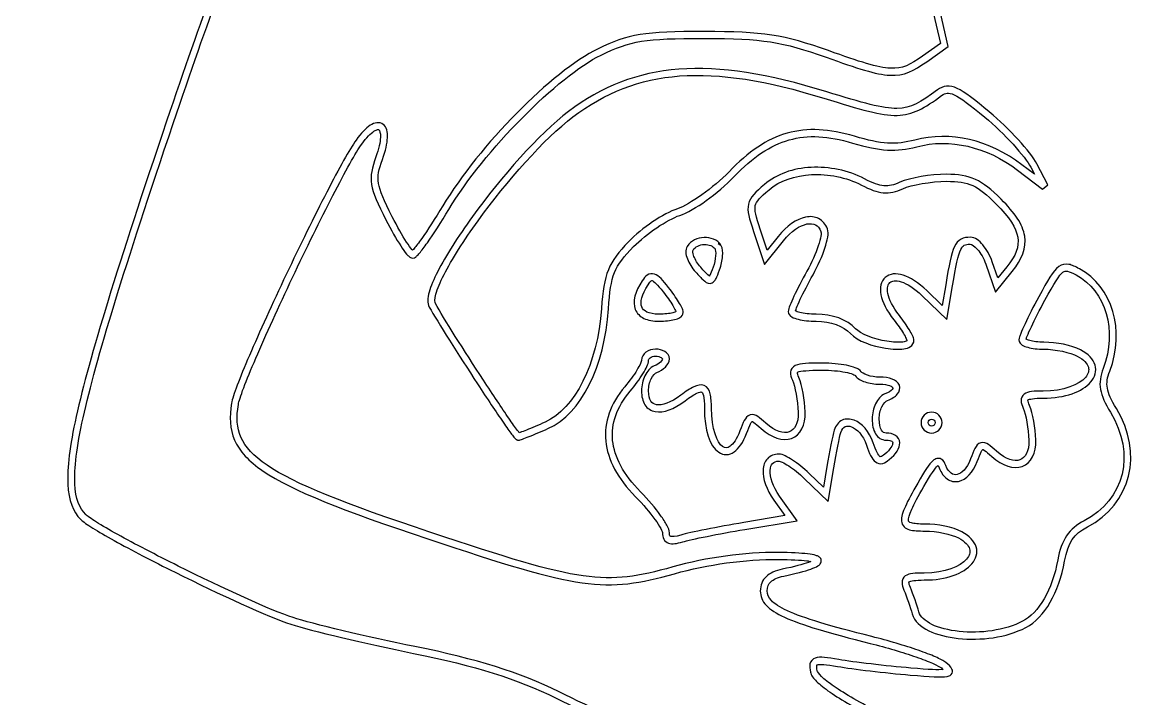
# Model space of a CAD drawing. Extents: x 50.4 to 118.3, y 31.2 to 110.8.
# Drawn here: x 75.46 to 89.94, y 81.44 to 90.17 of the extents above; entities that cross this region are included whole.
import ezdxf

# ---------------------------------------------------------------- set-up
doc = ezdxf.new("R2010")
doc.units = 0
doc.layers.get('0').update_dxf_attribs({"linetype": 'CONTINUOUS'})

msp = doc.modelspace()

# ---------------------------------------------------------------- linework, layer by layer
at = {"color": 1}
for p, q in [((87.415587, 89.85863), (87.292595, 90.387797)), ((87.204756, 90.367096), (87.313794, 89.897357)), ((87.313794, 89.897357), (87.08435, 89.734059)), ((87.137049, 89.660193), (87.415587, 89.85863)), ((83.936274, 89.563437), (83.936213, 89.563527)), ((83.946026, 89.476196), (83.946029, 89.476194)), ((88.70084, 88.071023), (88.561315, 88.34129)), ((85.644112, 88.29643), (85.644114, 88.296422)), ((85.649792, 88.2034), (85.649803, 88.203405)), ((88.312233, 88.259642), (88.63366, 88.014696)), ((88.528178, 88.208567), (88.366431, 88.331556)), ((88.481151, 88.299518), (88.528178, 88.208567)), ((88.63366, 88.014696), (88.70084, 88.071023)), ((85.075668, 87.22723), (84.986267, 87.498015)), ((84.261301, 87.391042), (84.261256, 87.391049)), ((84.900492, 87.469599), (85.042084, 87.040686)), ((85.042084, 87.040686), (85.288064, 87.348676)), ((85.217778, 87.404998), (85.075668, 87.22723)), ((84.264886, 87.30112), (84.264873, 87.301144)), ((84.466935, 87.312495), (84.441615, 87.312495)), ((84.441615, 87.312495), (84.479847, 87.290799)), ((84.479847, 87.290799), (84.466935, 87.312495)), ((87.899272, 87.048443), (88.025362, 86.685676)), ((88.057408, 86.869119), (87.984544, 87.077891)), ((88.972567, 87.044824), (88.972596, 87.044829)), ((83.620975, 86.919768), (83.620986, 86.919771)), ((88.025362, 86.685676), (88.242921, 86.954392)), ((88.172645, 87.01123), (88.057408, 86.869119)), ((88.955121, 86.955926), (88.955028, 86.955945)), ((83.59203, 86.834562), (83.592046, 86.834506)), ((87.382514, 86.781278), (87.338588, 86.51566)), ((87.399561, 86.332719), (87.471909, 86.766286)), ((87.078135, 86.640194), (87.399561, 86.332719)), ((87.338588, 86.51566), (87.140666, 86.705313)), ((86.882811, 86.062471), (86.882811, 86.061942)), ((86.882811, 86.061942), (86.882811, 86.060883)), ((83.633913, 85.94974), (83.633905, 85.949806)), ((83.633881, 85.859387), (83.633905, 85.859371)), ((87.200613, 85.136934), (87.200613, 85.136934)), ((87.200613, 85.046502), (87.200613, 85.046502)), ((85.847703, 84.433651), (85.803261, 84.168551)), ((85.803261, 84.168551), (85.618259, 84.345801)), ((85.864274, 83.985066), (85.936619, 84.41863)), ((85.555765, 84.280653), (85.864274, 83.985066)), ((85.164022, 84.000605), (85.306649, 83.800617)), ((85.46378, 83.735471), (85.237955, 84.052765)), ((85.306649, 83.800617), (84.773349, 83.711732)), ((84.787854, 83.622817), (85.46378, 83.735471)), ((85.723701, 81.798652), (85.723701, 81.799181))]:
    msp.add_line(p, q, dxfattribs=at)
for points in [[(76.658605, 98.361963), (75.54123, 95.901407), (74.721458, 92.589257), (74.231362, 88.497966)], [(74.321289, 88.487644), (74.810654, 92.572845), (75.629151, 95.876867), (76.740779, 98.324768)], [(78.411496, 91.832639), (78.121288, 91.181417), (77.772858, 90.237307), (77.318539, 88.89225)], [(77.404322, 88.863289), (77.858265, 90.207232), (78.206256, 91.149831), (78.494178, 91.795925)], [(84.265918, 90.050837), (83.490419, 90.051366), (83.282552, 90.017624), (82.891842, 89.827079)], [(82.931622, 89.745976), (83.315241, 89.933063), (83.492853, 89.961524), (84.265908, 89.96095)], [(84.265908, 89.96095), (85.016245, 89.960421), (85.270657, 89.920858), (85.837906, 89.718071)], [(85.868404, 89.803306), (85.296409, 90.007792), (85.019526, 90.050305), (84.265918, 90.050837)], [(82.891842, 89.827079), (82.296193, 89.536561), (81.356547, 88.580825), (80.886797, 87.799294)], [(86.667321, 89.576447), (86.507333, 89.584543), (86.276998, 89.657235), (85.868404, 89.803306)], [(80.963783, 87.752814), (81.422616, 88.51618), (82.373528, 89.473775), (82.931622, 89.745976)], [(85.837906, 89.718071), (86.247536, 89.571626), (86.481174, 89.495252), (86.663178, 89.486042)], [(86.663178, 89.486042), (86.845182, 89.476834), (86.970349, 89.541485), (87.137049, 89.660193)], [(87.08435, 89.734059), (86.921806, 89.618312), (86.827312, 89.568353), (86.667321, 89.576447)], [(83.936213, 89.563527), (83.398111, 89.522408), (82.939099, 89.342563), (82.511493, 89.019375)], [(85.836416, 89.275084), (85.091844, 89.506639), (84.474375, 89.604559), (83.936274, 89.563437)], [(83.946029, 89.476194), (84.468404, 89.51549), (85.071458, 89.418909), (85.809479, 89.189391)], [(82.566264, 88.94703), (82.98207, 89.261299), (83.423649, 89.436903), (83.946026, 89.476196)], [(86.753155, 89.057525), (86.571455, 89.054006), (86.31568, 89.126034), (85.836416, 89.275084)], [(87.27767, 89.297304), (87.052743, 89.135164), (86.934855, 89.061036), (86.753155, 89.057525)], [(86.754642, 88.967699), (86.960906, 88.971694), (87.103627, 89.060605), (87.330317, 89.224014)], [(87.393944, 89.344847), (87.35096, 89.340851), (87.312548, 89.322436), (87.27767, 89.297304)], [(87.330317, 89.224014), (87.357339, 89.243487), (87.378995, 89.252867), (87.402149, 89.255021)], [(87.530884, 89.315909), (87.481548, 89.338584), (87.436926, 89.348842), (87.393944, 89.344847)], [(87.402149, 89.255021), (87.4253, 89.257137), (87.452981, 89.252269), (87.493099, 89.233827)], [(87.493099, 89.233827), (87.573332, 89.196968), (87.69576, 89.105745), (87.888424, 88.944439)], [(87.946365, 89.013602), (87.752341, 89.176045), (87.629563, 89.270578), (87.530884, 89.315909)], [(85.809479, 89.189391), (86.289383, 89.040144), (86.548378, 88.963714), (86.754642, 88.967699)], [(82.511493, 89.019375), (82.127265, 88.728973), (81.643432, 88.176716), (81.270224, 87.661319)], [(81.343082, 87.608611), (81.712438, 88.118691), (82.197038, 88.667966), (82.566264, 88.94703)], [(87.888424, 88.944439), (88.014294, 88.839051), (88.144641, 88.712498), (88.252742, 88.594589)], [(88.319467, 88.655999), (88.20862, 88.776903), (88.075894, 88.905149), (87.946365, 89.013602)], [(77.318539, 88.89225), (76.690913, 87.034124), (76.3211, 85.849754), (76.1522, 85.081631)], [(76.240569, 85.062486), (76.407698, 85.822573), (76.776974, 87.005991), (77.404322, 88.863289)], [(79.948863, 88.839527), (79.892073, 88.803028), (79.831716, 88.740194), (79.76593, 88.647807)], [(80.03413, 88.873118), (80.00529, 88.869758), (79.97726, 88.857772), (79.948863, 88.839527)], [(79.997943, 88.763615), (80.018395, 88.776765), (80.034601, 88.782639), (80.044451, 88.783776)], [(80.116296, 88.851422), (80.093383, 88.869414), (80.06297, 88.876479), (80.03413, 88.873118)], [(80.044451, 88.783776), (80.054294, 88.784835), (80.056675, 88.783665), (80.060485, 88.780681)], [(80.060485, 88.780681), (80.068105, 88.774701), (80.08353, 88.74425), (80.081149, 88.683529)], [(80.171589, 88.679856), (80.174526, 88.754461), (80.162117, 88.815431), (80.116296, 88.851422)], [(86.205322, 88.697943), (85.879331, 88.794751), (85.598442, 88.812381), (85.336123, 88.73825)], [(79.76593, 88.647807), (79.683179, 88.531589), (79.548043, 88.287154), (79.387142, 87.975498)], [(79.839296, 88.595668), (79.90092, 88.682208), (79.957052, 88.737337), (79.997943, 88.763615)], [(80.081149, 88.683529), (80.078768, 88.622807), (80.060935, 88.536423), (80.022756, 88.43083)], [(80.108028, 88.400287), (80.148414, 88.511978), (80.168665, 88.605252), (80.171589, 88.679856)], [(85.336123, 88.73825), (85.073805, 88.664119), (84.83309, 88.499381), (84.58423, 88.240605)], [(84.649408, 88.177476), (84.891404, 88.429118), (85.117903, 88.58228), (85.360476, 88.650831)], [(85.360476, 88.650831), (85.603048, 88.719382), (85.864703, 88.704693), (86.180065, 88.611041)], [(86.985636, 88.649884), (86.736394, 88.583439), (86.554326, 88.5943), (86.205322, 88.697943)], [(88.366431, 88.331556), (87.945402, 88.652715), (87.439794, 88.770936), (86.985636, 88.649884)], [(87.008954, 88.562466), (87.432843, 88.675451), (87.910408, 88.566143), (88.312233, 88.259642)], [(88.561315, 88.34129), (88.518569, 88.423954), (88.430317, 88.535097), (88.319467, 88.655999)], [(79.467742, 87.93421), (79.627989, 88.244595), (79.764647, 88.490827), (79.839296, 88.595668)], [(86.180065, 88.611041), (86.536067, 88.505318), (86.746122, 88.492399), (87.008954, 88.562466)], [(88.252742, 88.594589), (88.360843, 88.476683), (88.447113, 88.365346), (88.481151, 88.299518)], [(80.022756, 88.43083), (79.972419, 88.291628), (79.94772, 88.192557), (79.966944, 88.075815)], [(80.05635, 88.090227), (80.040342, 88.18744), (80.059075, 88.264892), (80.108028, 88.400287)], [(84.58423, 88.240605), (84.384676, 88.033103), (84.072391, 87.813348), (83.918639, 87.762599)], [(85.644114, 88.296422), (85.413361, 88.28441), (85.19777, 88.211226), (85.042084, 88.077313)], [(85.100988, 88.008579), (85.237164, 88.12571), (85.435353, 88.192144), (85.649792, 88.2034)], [(86.335545, 88.148118), (86.120687, 88.259221), (85.874868, 88.308442), (85.644112, 88.29643)], [(85.649803, 88.203405), (85.864242, 88.21465), (86.094938, 88.171057), (86.294209, 88.068012)], [(87.394394, 88.20703), (87.186458, 88.20703), (86.926187, 88.164659), (86.792364, 88.103676)], [(88.09926, 87.886635), (87.848099, 88.137783), (87.696186, 88.20703), (87.394394, 88.20703)], [(79.966944, 88.075815), (79.98618, 87.95907), (80.045581, 87.830933), (80.152981, 87.618993)], [(80.233602, 87.659763), (80.126898, 87.870329), (80.07236, 87.993016), (80.05635, 88.090227)], [(83.947124, 87.676731), (84.13654, 87.739252), (84.440078, 87.959808), (84.649408, 88.177476)], [(85.042084, 88.077313), (84.925387, 87.976932), (84.855621, 87.914432), (84.834862, 87.823582)], [(86.294209, 88.068012), (86.405342, 88.01054), (86.492112, 87.97702), (86.576879, 87.96931)], [(86.585139, 88.059236), (86.518612, 88.065295), (86.442188, 88.092968), (86.335545, 88.148118)], [(86.792364, 88.103676), (86.71143, 88.066801), (86.651669, 88.053183), (86.585139, 88.059236)], [(86.829575, 88.021504), (86.934934, 88.069515), (87.199798, 88.116587), (87.394399, 88.116587)], [(87.394399, 88.116587), (87.684213, 88.116587), (87.79056, 88.068198), (88.035704, 87.823066)], [(79.387142, 87.975498), (79.226238, 87.66384), (79.040876, 87.286923), (78.863658, 86.913029)], [(78.945293, 86.874326), (79.12214, 87.247436), (79.307497, 87.623825), (79.467742, 87.93421)], [(84.923223, 87.803424), (84.935843, 87.85865), (84.985434, 87.90918), (85.100988, 88.008579)], [(86.576879, 87.96931), (86.661644, 87.96161), (86.740698, 87.981004), (86.829575, 88.021504)], [(80.886797, 87.799294), (80.78797, 87.634884), (80.690479, 87.484746), (80.613946, 87.376582)], [(83.918639, 87.762599), (83.732714, 87.701242), (83.458682, 87.514282), (83.286637, 87.336786)], [(84.834862, 87.823582), (84.814092, 87.732732), (84.845181, 87.637202), (84.900492, 87.469599)], [(84.986267, 87.498015), (84.931306, 87.664533), (84.910602, 87.748197), (84.923223, 87.803424)], [(88.035704, 87.823066), (88.205971, 87.652796), (88.29408, 87.516084), (88.313723, 87.39415)], [(88.403118, 87.408628), (88.378538, 87.561216), (88.275358, 87.710537), (88.09926, 87.886635)], [(80.152981, 87.618993), (80.219195, 87.488318), (80.286648, 87.369774), (80.34315, 87.283097)], [(80.41912, 87.332651), (80.365177, 87.415404), (80.298539, 87.531607), (80.233602, 87.659763)], [(80.687315, 87.324417), (80.765708, 87.435211), (80.863959, 87.586743), (80.963783, 87.752814)], [(81.270224, 87.661319), (81.083621, 87.40362), (80.925088, 87.155525), (80.821673, 86.952833)], [(83.351812, 87.273654), (83.511819, 87.43873), (83.789835, 87.624825), (83.947124, 87.676731)], [(85.573828, 87.654596), (85.454969, 87.631312), (85.328847, 87.544304), (85.217778, 87.404998)], [(85.741775, 87.635466), (85.691607, 87.661184), (85.633256, 87.666229), (85.573828, 87.654596)], [(85.854947, 87.502659), (85.831664, 87.563346), (85.791945, 87.609746), (85.741775, 87.635466)], [(80.902283, 86.912013), (81.00227, 87.107985), (81.158405, 87.353571), (81.343082, 87.608611)], [(85.288064, 87.348676), (85.389426, 87.475806), (85.502954, 87.54849), (85.590888, 87.565717)], [(85.590888, 87.565717), (85.634856, 87.574342), (85.671816, 87.569818), (85.70096, 87.554869)], [(85.70096, 87.554869), (85.730104, 87.53992), (85.753895, 87.514496), (85.770723, 87.470639)], [(85.858572, 87.394656), (85.864949, 87.43556), (85.8677, 87.469456), (85.854947, 87.502659)], [(80.487848, 87.237049), (80.469989, 87.25803), (80.446092, 87.291275), (80.41912, 87.332651)], [(80.613946, 87.376582), (80.575677, 87.322499), (80.542572, 87.278583), (80.517825, 87.249458)], [(83.286637, 87.336786), (83.026702, 87.068607), (82.967049, 86.92229), (82.93627, 86.474821)], [(84.261256, 87.391049), (84.177169, 87.387769), (84.090351, 87.35232), (84.0437, 87.276845)], [(84.479892, 87.290791), (84.433899, 87.365197), (84.345388, 87.394322), (84.261301, 87.391042)], [(85.769664, 87.408626), (85.764426, 87.375013), (85.753181, 87.332013), (85.73711, 87.283568)], [(85.770723, 87.470639), (85.772046, 87.467173), (85.77493, 87.442238), (85.769664, 87.408626)], [(85.822917, 87.255128), (85.840088, 87.306941), (85.852209, 87.353749), (85.858572, 87.394656)], [(87.581467, 87.371423), (87.545222, 87.352399), (87.517068, 87.319003), (87.495684, 87.273752)], [(87.699289, 87.39415), (87.657059, 87.39415), (87.617713, 87.390446), (87.581467, 87.371423)], [(87.863622, 87.294932), (87.815444, 87.351701), (87.763096, 87.39415), (87.699289, 87.39415)], [(88.313723, 87.39415), (88.333355, 87.27222), (88.289619, 87.155679), (88.172645, 87.01123)], [(88.242921, 86.954392), (88.368283, 87.10921), (88.4277, 87.256043), (88.403118, 87.408628)], [(80.34315, 87.283097), (80.3714, 87.239758), (80.396935, 87.20424), (80.419115, 87.178195)], [(80.497161, 87.227233), (80.493828, 87.230672), (80.492002, 87.232207), (80.487848, 87.237049)], [(80.517825, 87.249458), (80.509041, 87.239113), (80.5033, 87.23345), (80.497161, 87.227233)], [(80.548821, 87.1513), (80.560463, 87.16183), (80.57266, 87.174742), (80.586546, 87.191091)], [(80.586546, 87.191091), (80.614308, 87.223769), (80.648119, 87.269021), (80.687315, 87.324417)], [(83.02625, 86.468537), (83.056645, 86.910413), (83.097555, 87.011333), (83.351812, 87.273654)], [(84.0437, 87.276845), (84.014006, 87.228794), (84.024544, 87.173152), (84.045817, 87.11665)], [(84.13001, 87.148159), (84.113658, 87.19172), (84.117257, 87.22455), (84.120194, 87.229291)], [(84.120194, 87.229291), (84.146123, 87.271228), (84.204638, 87.298771), (84.264886, 87.30112)], [(84.264873, 87.301144), (84.325124, 87.303525), (84.3802, 87.280745), (84.403367, 87.243266)], [(84.403367, 87.243266), (84.40633, 87.238478), (84.414611, 87.201304), (84.411119, 87.155933)], [(84.501085, 87.148681), (84.505292, 87.203378), (84.504763, 87.250519), (84.479892, 87.290791)], [(85.73711, 87.283568), (85.704982, 87.18668), (85.652967, 87.068403), (85.589832, 86.955424)], [(85.668919, 86.911479), (85.734795, 87.029364), (85.788556, 87.151506), (85.822917, 87.255128)], [(87.495684, 87.273752), (87.45292, 87.183254), (87.425541, 87.039151), (87.382514, 86.781278)], [(87.471909, 86.766286), (87.514763, 87.02312), (87.544966, 87.166503), (87.577327, 87.23499)], [(87.577327, 87.23499), (87.593519, 87.269235), (87.607262, 87.283406), (87.623319, 87.291833)], [(87.623319, 87.291833), (87.639379, 87.300274), (87.662853, 87.304242), (87.699284, 87.304242)], [(87.699284, 87.304242), (87.714815, 87.304242), (87.755407, 87.283076), (87.794886, 87.236546)], [(87.794886, 87.236546), (87.834367, 87.190024), (87.87338, 87.122709), (87.899272, 87.048443)], [(87.984544, 87.077891), (87.955109, 87.162315), (87.911797, 87.238163), (87.863622, 87.294932)], [(80.419115, 87.178195), (80.430201, 87.165177), (80.440123, 87.154594), (80.451153, 87.145638)], [(80.451153, 87.145638), (80.462186, 87.136669), (80.473352, 87.125212), (80.500246, 87.126509)], [(80.500246, 87.126509), (80.531764, 87.128096), (80.53718, 87.140796), (80.548821, 87.1513)], [(84.045817, 87.11665), (84.067036, 87.060146), (84.103776, 87.000223), (84.152269, 86.946634)], [(84.218894, 87.007599), (84.177772, 87.053042), (84.146366, 87.104596), (84.13001, 87.148159)], [(84.411119, 87.155933), (84.407653, 87.110565), (84.396223, 87.05573), (84.378046, 87.006589)], [(84.462845, 86.975564), (84.484144, 87.033174), (84.496891, 87.093983), (84.501085, 87.148681)], [(88.972596, 87.044829), (88.928723, 87.05356), (88.881672, 87.044035), (88.84289, 87.015373)], [(89.110026, 86.986946), (89.058504, 87.014518), (89.01644, 87.036092), (88.972567, 87.044824)], [(78.863658, 86.913029), (78.686443, 86.539136), (78.517671, 86.16842), (78.389268, 85.869682)], [(80.821673, 86.952833), (80.769965, 86.85149), (80.731963, 86.761675), (80.711085, 86.685668)], [(80.798413, 86.661898), (80.816617, 86.728194), (80.85229, 86.814028), (80.902283, 86.912013)], [(83.52745, 86.905298), (83.501944, 86.88736), (83.48309, 86.863026), (83.462855, 86.832435)], [(83.620986, 86.919771), (83.590059, 86.930222), (83.552956, 86.923237), (83.52745, 86.905298)], [(83.803392, 86.745104), (83.727113, 86.841883), (83.682827, 86.89889), (83.620975, 86.919768)], [(84.152269, 86.946634), (84.192906, 86.901729), (84.22372, 86.868003), (84.250456, 86.84328)], [(84.311395, 86.909413), (84.290069, 86.92915), (84.259507, 86.962718), (84.218894, 87.007599)], [(84.329995, 86.893405), (84.331318, 86.894199), (84.328407, 86.89367), (84.311395, 86.909413)], [(84.336186, 86.902719), (84.33317, 86.896924), (84.331926, 86.896183), (84.329995, 86.893405)], [(84.378046, 87.006589), (84.36016, 86.958223), (84.346457, 86.922509), (84.336186, 86.902719)], [(84.416336, 86.861359), (84.431418, 86.890402), (84.444938, 86.927156), (84.462845, 86.975564)], [(85.589832, 86.955424), (85.524832, 86.839131), (85.466031, 86.724606), (85.422917, 86.632963)], [(85.504589, 86.594704), (85.546517, 86.683829), (85.604882, 86.796909), (85.668919, 86.911479)], [(86.834742, 86.904782), (86.743027, 86.933712), (86.658548, 86.926399), (86.6022, 86.876877)], [(87.140666, 86.705313), (87.029946, 86.811384), (86.92646, 86.875855), (86.834742, 86.904782)], [(88.84289, 87.015373), (88.765324, 86.958032), (88.703962, 86.843227), (88.585024, 86.625734)], [(88.664182, 86.582313), (88.78276, 86.799153), (88.852378, 86.91023), (88.896724, 86.943015)], [(88.896724, 86.943015), (88.918897, 86.959419), (88.930051, 86.960927), (88.955121, 86.955926)], [(88.955028, 86.955945), (88.980084, 86.950944), (89.017684, 86.934117), (89.067682, 86.90737)], [(89.067682, 86.90737), (89.449399, 86.70308), (89.60335, 86.188423), (89.41753, 85.699693)], [(89.502253, 85.667646), (89.701508, 86.191725), (89.538146, 86.757822), (89.110026, 86.986946)], [(78.471937, 85.83408), (78.599681, 86.131286), (78.768448, 86.501216), (78.945293, 86.874326)], [(83.462855, 86.832435), (83.368989, 86.690507), (83.333026, 86.563872), (83.372939, 86.462947)], [(83.456645, 86.496536), (83.434129, 86.55344), (83.452518, 86.652603), (83.538293, 86.782307)], [(83.538293, 86.782307), (83.55602, 86.809098), (83.570905, 86.82614), (83.579118, 86.831916)], [(83.579118, 86.831916), (83.58732, 86.837684), (83.584436, 86.837075), (83.59203, 86.834562)], [(83.592046, 86.834506), (83.607286, 86.829373), (83.658128, 86.783791), (83.732608, 86.689295)], [(84.250456, 86.84328), (84.277189, 86.818568), (84.301073, 86.797039), (84.339856, 86.799356)], [(84.339856, 86.799356), (84.35925, 86.800415), (84.377636, 86.810443), (84.389465, 86.822084)], [(84.389465, 86.822084), (84.401292, 86.833726), (84.408806, 86.846849), (84.416336, 86.861359)], [(86.6022, 86.876877), (86.545849, 86.827352), (86.528143, 86.744527), (86.546904, 86.651052)], [(86.635773, 86.668621), (86.620956, 86.7424), (86.635812, 86.786503), (86.661622, 86.80918)], [(86.661622, 86.80918), (86.687419, 86.831855), (86.73483, 86.842034), (86.807865, 86.818997)], [(86.807865, 86.818997), (86.880901, 86.795951), (86.974622, 86.73936), (87.078135, 86.640194)], [(80.711085, 86.685668), (80.690209, 86.609658), (80.682359, 86.545798), (80.712143, 86.492913)], [(80.79119, 86.537358), (80.78365, 86.550746), (80.78021, 86.595604), (80.798413, 86.661898)], [(83.732608, 86.689295), (83.780511, 86.62851), (83.824556, 86.565364), (83.856113, 86.514112)], [(83.933101, 86.561652), (83.899161, 86.616775), (83.853332, 86.681736), (83.803392, 86.745104)], [(85.422917, 86.632963), (85.401354, 86.58714), (85.383764, 86.547468), (85.371239, 86.515141)], [(86.546904, 86.651052), (86.565663, 86.557578), (86.619524, 86.448622), (86.713819, 86.328075)], [(86.784601, 86.383881), (86.696481, 86.496533), (86.650584, 86.594839), (86.635773, 86.668621)], [(88.585024, 86.625734), (88.515793, 86.49915), (88.453137, 86.375764), (88.407256, 86.27795)], [(80.712143, 86.492913), (80.820961, 86.299548), (81.089436, 85.877109), (81.335877, 85.500726)], [(81.411307, 85.549822), (81.165404, 85.925385), (80.896447, 86.350322), (80.79119, 86.537358)], [(82.93627, 86.474821), (82.886611, 85.753485), (82.591077, 85.17976), (82.20815, 85.007728)], [(82.24542, 84.924961), (82.679474, 85.119961), (82.975156, 85.726357), (83.02625, 86.468537)], [(83.372939, 86.462947), (83.392888, 86.412485), (83.433076, 86.372766), (83.485593, 86.347707)], [(83.524341, 86.428842), (83.488395, 86.445987), (83.467895, 86.468085), (83.456645, 86.496536)], [(83.856113, 86.514112), (83.871882, 86.4885), (83.884685, 86.465701), (83.892803, 86.448482)], [(83.974443, 86.487238), (83.964124, 86.509146), (83.950074, 86.534091), (83.933101, 86.561652)], [(83.99254, 86.424709), (83.992275, 86.449818), (83.984603, 86.465714), (83.974443, 86.487238)], [(85.371239, 86.515141), (85.358724, 86.482814), (85.349543, 86.464193), (85.349543, 86.435041)], [(85.442584, 86.443291), (85.443907, 86.445963), (85.446182, 86.457975), (85.455495, 86.48205)], [(85.455495, 86.48205), (85.466793, 86.51122), (85.483623, 86.55014), (85.504589, 86.594704)], [(88.488999, 86.239183), (88.533817, 86.334735), (88.595777, 86.457242), (88.664182, 86.582313)], [(83.485593, 86.347707), (83.53811, 86.322651), (83.602899, 86.311018), (83.679379, 86.311018)], [(83.679369, 86.400936), (83.612315, 86.400936), (83.560285, 86.411678), (83.524341, 86.428842)], [(83.858687, 86.419537), (83.815237, 86.408583), (83.750785, 86.400936), (83.679369, 86.400936)], [(83.679379, 86.311018), (83.756952, 86.311018), (83.826903, 86.318611), (83.880918, 86.332211)], [(83.898994, 86.434009), (83.890792, 86.429749), (83.877907, 86.424378), (83.858687, 86.419537)], [(83.880918, 86.332211), (83.907926, 86.339011), (83.930863, 86.346684), (83.95068, 86.358563)], [(83.892803, 86.448482), (83.897565, 86.438401), (83.897645, 86.438534), (83.898994, 86.434009)], [(83.95068, 86.358563), (83.970312, 86.370337), (83.993101, 86.391348), (83.99254, 86.424709)], [(85.349543, 86.435041), (85.349543, 86.399539), (85.374361, 86.378338), (85.39657, 86.365278)], [(85.39657, 86.365278), (85.418795, 86.352208), (85.445425, 86.343106), (85.476667, 86.335306)], [(85.498392, 86.42313), (85.472357, 86.429638), (85.452463, 86.43747), (85.442584, 86.443291)], [(85.476667, 86.335306), (85.539154, 86.319696), (85.620786, 86.311018), (85.710763, 86.311018)], [(85.710784, 86.400905), (85.626956, 86.400905), (85.550465, 86.410112), (85.498392, 86.42313)], [(86.218247, 86.213318), (86.107759, 86.334309), (85.917132, 86.400905), (85.710784, 86.400905)], [(86.713819, 86.328075), (86.76136, 86.26729), (86.804971, 86.204147), (86.836292, 86.152892)], [(86.913275, 86.199914), (86.879589, 86.255034), (86.834162, 86.320514), (86.784601, 86.383881)], [(85.710763, 86.311018), (85.897003, 86.311018), (86.065728, 86.246367), (86.151561, 86.152371)], [(86.62184, 86.05157), (86.460692, 86.077684), (86.277275, 86.148661), (86.218247, 86.213318)], [(86.954617, 86.1255), (86.944377, 86.147381), (86.930116, 86.172352), (86.913275, 86.199914)], [(88.407256, 86.27795), (88.384316, 86.229044), (88.36524, 86.186656), (88.351963, 86.152895)], [(88.436289, 86.119811), (88.448407, 86.150656), (88.466589, 86.191407), (88.488999, 86.239183)], [(86.151561, 86.152371), (86.244351, 86.050736), (86.43394, 85.990303), (86.607348, 85.962202)], [(86.828545, 86.042283), (86.77874, 86.035033), (86.702411, 86.038526), (86.62184, 86.05157)], [(86.878155, 86.057788), (86.870905, 86.052999), (86.853443, 86.045908), (86.828545, 86.042283)], [(86.836292, 86.152892), (86.851956, 86.127254), (86.864404, 86.104487), (86.872466, 86.087262)], [(86.872466, 86.087262), (86.880536, 86.070038), (86.882811, 86.055311), (86.882811, 86.062471)], [(86.882811, 86.060883), (86.882878, 86.058767), (86.885457, 86.062471), (86.878155, 86.057788)], [(86.928259, 85.982358), (86.953156, 85.998788), (86.972846, 86.030337), (86.972185, 86.063489)], [(86.972185, 86.063489), (86.97192, 86.088466), (86.964697, 86.103989), (86.954617, 86.1255)], [(88.336459, 86.108453), (88.332569, 86.095594), (88.329209, 86.086095), (88.329209, 86.070728)], [(88.329209, 86.070728), (88.329209, 86.037835), (88.351249, 86.016145), (88.371585, 86.003032)], [(88.351963, 86.152895), (88.345322, 86.136014), (88.340348, 86.121314), (88.336459, 86.108453)], [(88.421789, 86.078462), (88.422319, 86.080579), (88.42193, 86.079256), (88.422848, 86.082087)], [(88.467782, 86.060365), (88.446007, 86.066318), (88.429801, 86.073435), (88.421789, 86.078462)], [(88.422848, 86.082087), (88.425652, 86.091321), (88.43023, 86.104391), (88.436289, 86.119811)], [(88.651233, 86.039701), (88.578486, 86.039701), (88.51234, 86.048167), (88.467782, 86.060365)], [(89.124073, 85.941001), (89.013707, 86.000074), (88.811791, 86.039701), (88.651233, 86.039701)], [(83.511432, 85.911566), (83.478105, 85.887012), (83.453555, 85.848748), (83.453555, 85.804595)], [(83.633905, 85.949806), (83.587577, 85.949806), (83.544757, 85.936127), (83.511432, 85.911566)], [(83.752769, 85.919768), (83.719596, 85.939506), (83.678485, 85.94974), (83.633913, 85.94974)], [(83.81478, 85.82365), (83.81478, 85.86651), (83.78594, 85.900019), (83.752769, 85.919768)], [(86.607348, 85.962202), (86.694052, 85.948152), (86.776071, 85.943892), (86.841444, 85.953417)], [(86.841444, 85.953417), (86.874128, 85.95818), (86.903171, 85.9658), (86.928259, 85.982358)], [(88.371585, 86.003032), (88.391905, 85.989909), (88.416037, 85.98123), (88.443932, 85.973576)], [(88.443932, 85.973576), (88.499717, 85.958283), (88.571657, 85.949816), (88.651154, 85.949816)], [(88.651154, 85.949816), (88.795079, 85.949816), (88.999896, 85.905192), (89.081618, 85.861448)], [(89.312176, 85.744113), (89.289713, 85.819903), (89.225588, 85.886671), (89.124073, 85.941001)], [(78.389268, 85.869682), (78.325067, 85.720314), (78.271045, 85.588872), (78.23114, 85.48366)], [(78.31536, 85.452191), (78.354515, 85.555431), (78.408067, 85.685477), (78.471937, 85.83408)], [(83.439611, 85.763253), (83.429319, 85.740314), (83.413365, 85.711205), (83.393619, 85.679021)], [(83.453555, 85.804595), (83.453555, 85.80479), (83.449903, 85.786206), (83.439611, 85.763253)], [(83.522262, 85.726069), (83.534882, 85.754229), (83.543958, 85.776967), (83.543958, 85.804616)], [(83.543958, 85.804616), (83.543958, 85.815358), (83.549382, 85.827105), (83.565151, 85.838723)], [(83.565151, 85.838723), (83.58092, 85.850338), (83.605701, 85.859387), (83.633881, 85.859387)], [(83.697985, 85.783915), (83.678406, 85.764732), (83.649161, 85.745275), (83.617885, 85.733271)], [(83.633905, 85.859371), (83.663814, 85.859371), (83.690841, 85.851275), (83.706769, 85.841803)], [(83.724337, 85.823705), (83.724337, 85.822118), (83.717564, 85.803094), (83.697985, 85.783915)], [(83.706769, 85.841803), (83.722697, 85.832331), (83.724337, 85.825214), (83.724337, 85.823705)], [(83.761554, 85.719261), (83.791063, 85.748151), (83.81478, 85.78079), (83.81478, 85.82365)], [(85.440007, 85.737353), (85.40627, 85.721717), (85.379441, 85.686596), (85.377478, 85.651054)], [(85.786238, 85.768876), (85.606625, 85.768876), (85.507478, 85.768635), (85.440007, 85.737353)], [(86.100949, 85.741489), (86.012721, 85.758554), (85.901885, 85.768876), (85.786238, 85.768876)], [(86.215154, 85.710482), (86.183703, 85.722812), (86.14506, 85.732945), (86.100949, 85.741489)], [(89.081618, 85.861448), (89.169835, 85.814239), (89.212169, 85.763055), (89.225279, 85.718822)], [(89.256365, 85.526555), (89.310287, 85.589536), (89.334636, 85.668321), (89.312176, 85.744113)], [(83.393619, 85.679021), (83.354145, 85.614656), (83.29921, 85.537646), (83.238591, 85.465597)], [(83.307288, 85.407741), (83.370812, 85.48324), (83.428226, 85.562429), (83.470586, 85.631499)], [(83.497997, 85.607181), (83.470282, 85.549772), (83.453555, 85.480962), (83.453555, 85.41081)], [(83.470586, 85.631499), (83.491753, 85.666035), (83.509628, 85.697907), (83.522262, 85.726069)], [(83.617885, 85.733271), (83.563722, 85.712501), (83.525709, 85.664588), (83.497997, 85.607181)], [(83.579137, 85.567851), (83.600515, 85.612139), (83.630106, 85.641177), (83.65045, 85.648983)], [(83.65045, 85.648983), (83.693654, 85.665572), (83.732045, 85.690374), (83.761554, 85.719261)], [(85.377478, 85.651054), (85.375626, 85.615513), (85.387664, 85.584318), (85.40383, 85.547703)], [(85.467894, 85.645929), (85.468158, 85.652914), (85.463317, 85.648575), (85.47771, 85.655243)], [(85.486494, 85.583919), (85.472286, 85.616084), (85.467497, 85.638947), (85.467894, 85.645929)], [(85.47771, 85.655243), (85.506473, 85.668578), (85.608327, 85.678499), (85.786217, 85.678499)], [(85.786217, 85.678499), (85.896447, 85.678499), (86.003011, 85.668842), (86.083873, 85.653179)], [(86.083873, 85.653179), (86.124304, 85.645347), (86.158464, 85.636087), (86.18206, 85.626826)], [(86.18206, 85.626826), (86.205661, 85.617566), (86.217077, 85.604945), (86.214098, 85.609761)], [(86.214098, 85.609761), (86.240879, 85.566427), (86.287597, 85.545118), (86.342773, 85.527078)], [(86.291118, 85.657256), (86.272783, 85.686905), (86.246602, 85.69815), (86.215154, 85.710482)], [(86.3707, 85.612814), (86.325752, 85.627498), (86.295029, 85.650927), (86.291118, 85.657256)], [(86.528828, 85.588525), (86.473271, 85.588525), (86.415647, 85.59813), (86.3707, 85.612814)], [(89.225279, 85.718822), (89.238402, 85.674589), (89.227131, 85.631261), (89.187554, 85.58498)], [(89.41753, 85.699693), (89.38129, 85.604366), (89.366643, 85.519882), (89.381875, 85.430974)], [(89.47073, 85.446473), (89.458612, 85.517244), (89.469143, 85.580776), (89.502253, 85.667646)], [(78.23114, 85.48366), (78.191233, 85.378449), (78.1655, 85.302008), (78.157242, 85.251115)], [(78.246113, 85.236701), (78.251563, 85.270237), (78.276201, 85.34895), (78.31536, 85.452191)], [(81.335877, 85.500726), (81.459096, 85.312536), (81.576331, 85.136294), (81.665575, 85.006701)], [(81.739968, 85.057861), (81.651404, 85.186472), (81.534259, 85.362042), (81.411307, 85.549822)], [(83.238591, 85.465597), (83.051954, 85.243802), (82.967481, 85.005159), (82.991576, 84.763314)], [(83.543995, 85.410754), (83.543995, 85.466317), (83.557753, 85.523562), (83.579137, 85.567851)], [(84.128457, 85.463465), (84.081191, 85.441134), (84.027349, 85.405487), (83.962576, 85.356494)], [(84.263331, 85.480001), (84.220833, 85.497305), (84.175719, 85.485795), (84.128457, 85.463465)], [(84.340846, 85.37303), (84.328913, 85.420933), (84.305828, 85.462687), (84.263331, 85.480001)], [(85.40383, 85.547703), (85.436385, 85.474056), (85.473741, 85.279661), (85.477728, 85.137908)], [(85.567626, 85.140533), (85.563313, 85.294261), (85.530775, 85.483748), (85.486494, 85.583919)], [(86.342773, 85.527078), (86.397949, 85.509034), (86.463161, 85.498141), (86.528807, 85.498141)], [(86.528807, 85.498141), (86.585729, 85.498141), (86.629679, 85.489965), (86.658516, 85.479012)], [(86.690576, 85.563734), (86.647547, 85.580085), (86.593894, 85.588525), (86.528828, 85.588525)], [(86.658516, 85.479012), (86.687353, 85.468058), (86.698569, 85.45512), (86.700373, 85.45059)], [(86.700373, 85.45059), (86.702225, 85.446066), (86.703681, 85.442785), (86.690028, 85.427333)], [(86.784111, 85.483636), (86.768712, 85.522266), (86.733608, 85.547393), (86.690576, 85.563734)], [(86.757759, 85.367881), (86.786135, 85.40002), (86.799505, 85.445007), (86.784111, 85.483636)], [(89.187554, 85.58498), (89.108309, 85.492421), (88.908871, 85.40773), (88.641335, 85.40773)], [(88.641415, 85.317782), (88.927202, 85.317782), (89.148518, 85.400592), (89.256365, 85.526555)], [(89.588552, 85.18189), (89.519916, 85.294459), (89.482853, 85.3757), (89.47073, 85.446473)], [(83.080945, 84.772638), (83.05946, 84.988268), (83.132345, 85.199839), (83.307288, 85.407741)], [(83.453555, 85.41081), (83.453555, 85.338946), (83.467551, 85.278021), (83.497997, 85.230975)], [(83.573969, 85.280013), (83.556057, 85.307681), (83.543995, 85.350961), (83.543995, 85.410754)], [(83.962576, 85.356494), (83.827943, 85.254658), (83.71369, 85.219765), (83.647349, 85.231954)], [(84.017345, 85.284202), (84.079781, 85.331427), (84.129846, 85.364455), (84.166689, 85.38187)], [(84.166689, 85.38187), (84.203532, 85.399279), (84.223177, 85.398803), (84.229218, 85.396343)], [(84.229218, 85.396343), (84.23525, 85.393961), (84.244405, 85.385336), (84.252977, 85.350869)], [(84.252977, 85.350869), (84.26155, 85.316396), (84.265889, 85.261958), (84.265889, 85.189637)], [(84.35635, 85.189579), (84.35635, 85.265302), (84.352778, 85.325127), (84.340846, 85.37303)], [(86.597527, 85.372038), (86.543364, 85.351268), (86.505352, 85.303357), (86.477639, 85.245948)], [(86.690028, 85.427333), (86.676376, 85.411881), (86.64602, 85.390649), (86.597527, 85.372038)], [(86.630118, 85.287784), (86.687419, 85.309771), (86.729382, 85.335742), (86.757759, 85.367881)], [(88.394839, 85.36949), (88.368092, 85.34999), (88.353903, 85.314097), (88.355564, 85.282672)], [(88.641335, 85.40773), (88.520077, 85.40773), (88.448332, 85.408524), (88.394839, 85.36949)], [(88.448145, 85.296589), (88.457749, 85.303601), (88.523437, 85.317782), (88.641415, 85.317782)], [(89.381875, 85.430974), (89.397115, 85.342066), (89.439948, 85.251512), (89.511066, 85.134868)], [(78.157242, 85.251115), (78.128834, 85.076067), (78.134223, 84.92022), (78.197033, 84.776209)], [(78.279702, 84.812436), (78.225597, 84.936505), (78.219329, 85.071667), (78.246113, 85.236701)], [(83.497997, 85.230975), (83.528442, 85.183932), (83.576684, 85.153164), (83.63132, 85.143126)], [(83.647349, 85.231954), (83.614178, 85.23804), (83.591874, 85.252354), (83.573969, 85.280013)], [(83.63132, 85.143126), (83.740599, 85.123044), (83.871887, 85.17418), (84.017345, 85.284202)], [(84.265889, 85.189637), (84.265889, 84.901114), (84.331929, 84.699525), (84.450375, 84.618613)], [(84.501043, 84.692969), (84.433876, 84.738853), (84.35635, 84.916404), (84.35635, 85.189579)], [(86.477639, 85.245948), (86.449924, 85.188541), (86.433197, 85.119729), (86.433197, 85.04958)], [(86.523663, 85.049556), (86.523663, 85.105116), (86.537422, 85.162364), (86.558805, 85.206649)], [(86.558805, 85.206649), (86.580184, 85.250938), (86.609775, 85.279979), (86.630118, 85.287784)], [(88.355564, 85.282672), (88.357152, 85.25125), (88.368, 85.221604), (88.38347, 85.186554)], [(88.38347, 85.186554), (88.416024, 85.112913), (88.453381, 84.918518), (88.457368, 84.77676)], [(88.445499, 85.287276), (88.44497, 85.297859), (88.443382, 85.29307), (88.448145, 85.296589)], [(88.466163, 85.222681), (88.45251, 85.253608), (88.446054, 85.276701), (88.445499, 85.287276)], [(88.547295, 84.779297), (88.542982, 84.933028), (88.510443, 85.122515), (88.466163, 85.222681)], [(89.212864, 83.65485), (89.778099, 83.94714), (89.938847, 84.607342), (89.588552, 85.18189)], [(76.1522, 85.081631), (76.067753, 84.69757), (76.033471, 84.417747), (76.043682, 84.206749)], [(76.133598, 84.210858), (76.124046, 84.40805), (76.157013, 84.682444), (76.240569, 85.062486)], [(81.847973, 84.9049), (81.821314, 84.940722), (81.784251, 84.993557), (81.739968, 85.057861)], [(84.781647, 85.028357), (84.763761, 84.994472), (84.747002, 84.951028), (84.725319, 84.893997)], [(84.855545, 85.102771), (84.81936, 85.091394), (84.799519, 85.06224), (84.781647, 85.028357)], [(84.956314, 85.079515), (84.926289, 85.099491), (84.891727, 85.114149), (84.855545, 85.102771)], [(84.861718, 84.986543), (84.875449, 85.012551), (84.884869, 85.017652), (84.882911, 85.017033)], [(84.882911, 85.017033), (84.881059, 85.016504), (84.885292, 85.018621), (84.906168, 85.004624)], [(85.059666, 84.993731), (85.018428, 85.031051), (84.986336, 85.059539), (84.956314, 85.079515)], [(85.477728, 85.137908), (85.481909, 84.986971), (85.430834, 84.907961), (85.360939, 84.882628)], [(85.391927, 84.797919), (85.506327, 84.839387), (85.572441, 84.966805), (85.567626, 85.140533)], [(86.046141, 85.03258), (85.998397, 85.01017), (85.962093, 84.964135), (85.942786, 84.902355)], [(86.199618, 85.03258), (86.149013, 85.052133), (86.093882, 85.05499), (86.046141, 85.03258)], [(86.445082, 84.742676), (86.393708, 84.890031), (86.300831, 84.993496), (86.199618, 85.03258)], [(86.433197, 85.04958), (86.433197, 84.972753), (86.446162, 84.907983), (86.47557, 84.858376)], [(86.553119, 84.904345), (86.535974, 84.933277), (86.523663, 84.983405), (86.523663, 85.049556)], [(87.200613, 85.136934), (87.126326, 85.136934), (87.06522, 85.075834), (87.06522, 85.001542)], [(87.155655, 85.001542), (87.155655, 85.026571), (87.175578, 85.046502), (87.200613, 85.046502)], [(87.336006, 85.001542), (87.336006, 85.075834), (87.2749, 85.136934), (87.200613, 85.136934)], [(87.200613, 85.046502), (87.225643, 85.046502), (87.245571, 85.026579), (87.245571, 85.001542)], [(89.511066, 85.134868), (89.839427, 84.596298), (89.694388, 84.005319), (89.171552, 83.734952)], [(81.665575, 85.006701), (81.710194, 84.941902), (81.74773, 84.888663), (81.775644, 84.851155)], [(81.874844, 84.870793), (81.867886, 84.879233), (81.859366, 84.889578), (81.847973, 84.9049)], [(81.887756, 84.87492), (81.882226, 84.873068), (81.87913, 84.872142), (81.874844, 84.870793)], [(81.968888, 84.905408), (81.936138, 84.892391), (81.908113, 84.881913), (81.887756, 84.87492)], [(82.20815, 85.007728), (82.119653, 84.967974), (82.034385, 84.93144), (81.968888, 84.905408)], [(82.00254, 84.821609), (82.06971, 84.848306), (82.155824, 84.884712), (82.24542, 84.924961)], [(84.725319, 84.893997), (84.68483, 84.787499), (84.637523, 84.723835), (84.598711, 84.696594)], [(84.809526, 84.862003), (84.830984, 84.918471), (84.847994, 84.960526), (84.861718, 84.986543)], [(84.906168, 85.004624), (84.927149, 84.990681), (84.957965, 84.963945), (84.998668, 84.927109)], [(84.998668, 84.927109), (85.135373, 84.803387), (85.277526, 84.756453), (85.391927, 84.797919)], [(85.360939, 84.882628), (85.291044, 84.85728), (85.181723, 84.883157), (85.059666, 84.993731)], [(85.942786, 84.902355), (85.920376, 84.830637), (85.879956, 84.627045), (85.847703, 84.433651)], [(85.936619, 84.41863), (85.968501, 84.609789), (86.01274, 84.823017), (86.02912, 84.875449)], [(86.02912, 84.875449), (86.042905, 84.91959), (86.06277, 84.940225), (86.084415, 84.950382)], [(86.084415, 84.950382), (86.106058, 84.960542), (86.133768, 84.961177), (86.167098, 84.948265)], [(86.167098, 84.948265), (86.233757, 84.922521), (86.315576, 84.839609), (86.359849, 84.712622)], [(86.613582, 84.866104), (86.586425, 84.866104), (86.570264, 84.875418), (86.553119, 84.904345)], [(86.734504, 84.837164), (86.702249, 84.857855), (86.661612, 84.866104), (86.613582, 84.866104)], [(87.06522, 85.001542), (87.06522, 84.927252), (87.126326, 84.866152), (87.200613, 84.866152)], [(87.200613, 84.956584), (87.175583, 84.956584), (87.155655, 84.976507), (87.155655, 85.001542)], [(87.200613, 84.866152), (87.2749, 84.866152), (87.336006, 84.927252), (87.336006, 85.001542)], [(87.245571, 85.001542), (87.245571, 84.976512), (87.225648, 84.956584), (87.200613, 84.956584)], [(78.197033, 84.776209), (78.259834, 84.632199), (78.378069, 84.50339), (78.565486, 84.376234)], [(78.616114, 84.451219), (78.437494, 84.572406), (78.333806, 84.688368), (78.279702, 84.812436)], [(81.775644, 84.851155), (81.789614, 84.832396), (81.801309, 84.817847), (81.810783, 84.806713)], [(81.810783, 84.806713), (81.815519, 84.801131), (81.819356, 84.796289), (81.824224, 84.791738)], [(81.824224, 84.791738), (81.826605, 84.789357), (81.829278, 84.787346), (81.833537, 84.784488)], [(81.833537, 84.784488), (81.835654, 84.783165), (81.838326, 84.781551), (81.842322, 84.779832)], [(81.842322, 84.779832), (81.844438, 84.779038), (81.849386, 84.777186), (81.849571, 84.777186)], [(81.849571, 84.777186), (81.849733, 84.777146), (81.860816, 84.775598), (81.860948, 84.775598)], [(81.860948, 84.775598), (81.874521, 84.775598), (81.87931, 84.77798), (81.887819, 84.780255)], [(81.887819, 84.780255), (81.896339, 84.782636), (81.905996, 84.785679), (81.917275, 84.789568)], [(81.917275, 84.789568), (81.939844, 84.797347), (81.968956, 84.808274), (82.00254, 84.821609)], [(82.991576, 84.763314), (83.01568, 84.521471), (83.146135, 84.280076), (83.37605, 84.045528)], [(83.440614, 84.108594), (83.220393, 84.333252), (83.102431, 84.557007), (83.080945, 84.772638)], [(84.65036, 84.622741), (84.71294, 84.666664), (84.765256, 84.745557), (84.809526, 84.862003)], [(86.531381, 84.564908), (86.516617, 84.576232), (86.482753, 84.634594), (86.445082, 84.742676)], [(86.47557, 84.858376), (86.504965, 84.808769), (86.555982, 84.775694), (86.613548, 84.775694)], [(86.698804, 84.738996), (86.699598, 84.716639), (86.671878, 84.656612), (86.594934, 84.59275)], [(86.613548, 84.775694), (86.650407, 84.775694), (86.674661, 84.768417), (86.685893, 84.761221)], [(86.652338, 84.523487), (86.740098, 84.59633), (86.792073, 84.667767), (86.789281, 84.742597)], [(86.685893, 84.761221), (86.697137, 84.754024), (86.698407, 84.750188), (86.698804, 84.738996)], [(86.789281, 84.742597), (86.787958, 84.780012), (86.766765, 84.816471), (86.734504, 84.837164)], [(87.835182, 84.741623), (87.799, 84.730246), (87.779159, 84.701092), (87.761286, 84.667209)], [(87.935951, 84.718366), (87.905929, 84.738342), (87.871366, 84.753), (87.835182, 84.741623)], [(88.457368, 84.77676), (88.461548, 84.625826), (88.410473, 84.546816), (88.340578, 84.521479)], [(88.371595, 84.436683), (88.485996, 84.478151), (88.552107, 84.605569), (88.547295, 84.779297)], [(84.450375, 84.618613), (84.509597, 84.578156), (84.587784, 84.578825), (84.65036, 84.622741)], [(84.598711, 84.696594), (84.559899, 84.669352), (84.534626, 84.670035), (84.501043, 84.692969)], [(85.229134, 84.595401), (85.169089, 84.595401), (85.115977, 84.574102), (85.080306, 84.535973)], [(85.310784, 84.572144), (85.28208, 84.585532), (85.257524, 84.595401), (85.229134, 84.595401)], [(86.359849, 84.712622), (86.398804, 84.600862), (86.425257, 84.53292), (86.476639, 84.493513)], [(86.594934, 84.59275), (86.572074, 84.573779), (86.553884, 84.564551), (86.545325, 84.562262)], [(87.761286, 84.667209), (87.7434, 84.633327), (87.726642, 84.589879), (87.704959, 84.532851)], [(87.789195, 84.50077), (87.810652, 84.557238), (87.827662, 84.599293), (87.841386, 84.62531)], [(87.841386, 84.62531), (87.855118, 84.651318), (87.864537, 84.656419), (87.862579, 84.655798)], [(87.862579, 84.655798), (87.860727, 84.655268), (87.864961, 84.657385), (87.885836, 84.643389)], [(87.885836, 84.643389), (87.906818, 84.629445), (87.937634, 84.602709), (87.978337, 84.565874)], [(88.039305, 84.632583), (87.998067, 84.669903), (87.965976, 84.698393), (87.935951, 84.718366)], [(88.340578, 84.521479), (88.270683, 84.496159), (88.161363, 84.522008), (88.039305, 84.632583)], [(80.72038, 83.587704), (79.625836, 83.95308), (78.973357, 84.208842), (78.616114, 84.451219)], [(85.080306, 84.535973), (85.044637, 84.497847), (85.027011, 84.445885), (85.023979, 84.389211)], [(85.114447, 84.384526), (85.116564, 84.425806), (85.128788, 84.455534), (85.146486, 84.474444)], [(85.146486, 84.474444), (85.164187, 84.493362), (85.188594, 84.504932), (85.229168, 84.504932)], [(85.229168, 84.504932), (85.231285, 84.504932), (85.2497, 84.501122), (85.272578, 84.490459)], [(85.272578, 84.490459), (85.295438, 84.479797), (85.323669, 84.463475), (85.354742, 84.442919)], [(85.404836, 84.518399), (85.371048, 84.540757), (85.339486, 84.558762), (85.310784, 84.572144)], [(85.354742, 84.442919), (85.41689, 84.401806), (85.489796, 84.343849), (85.555765, 84.280653)], [(85.618259, 84.345801), (85.548311, 84.412807), (85.472405, 84.473698), (85.404836, 84.518399)], [(86.476639, 84.493513), (86.50233, 84.473801), (86.538771, 84.466787), (86.56914, 84.474913)], [(86.545325, 84.562262), (86.536779, 84.559881), (86.538763, 84.559193), (86.531381, 84.564908)], [(86.56914, 84.474913), (86.599509, 84.483035), (86.624761, 84.500604), (86.652338, 84.523487)], [(87.220235, 84.512158), (87.164923, 84.46584), (87.109414, 84.376384), (87.021278, 84.221222)], [(87.099823, 84.176246), (87.186841, 84.329445), (87.248669, 84.418244), (87.278107, 84.442898)], [(87.266743, 84.538008), (87.248698, 84.533272), (87.234062, 84.523747), (87.220235, 84.512158)], [(87.32307, 84.531816), (87.306296, 84.540654), (87.284772, 84.54277), (87.266743, 84.538008)], [(87.278107, 84.442898), (87.281864, 84.446046), (87.281785, 84.445888), (87.283795, 84.447025)], [(87.283795, 84.447025), (87.284033, 84.445703), (87.290569, 84.440331), (87.2993, 84.417569)], [(87.38353, 84.450169), (87.370301, 84.484623), (87.356643, 84.514145), (87.32307, 84.531816)], [(87.453295, 84.348365), (87.428425, 84.365907), (87.403297, 84.398657), (87.38353, 84.450169)], [(87.704959, 84.532851), (87.657109, 84.406981), (87.584619, 84.343065), (87.529776, 84.331829)], [(87.547865, 84.243421), (87.6481, 84.263952), (87.734489, 84.356866), (87.789195, 84.50077)], [(87.978337, 84.565874), (88.115042, 84.442152), (88.257195, 84.395215), (88.371595, 84.436683)], [(78.565486, 84.376234), (78.940319, 84.121924), (79.595713, 83.867818), (80.691971, 83.50187)], [(85.023979, 84.389211), (85.01792, 84.275866), (85.066047, 84.138214), (85.164022, 84.000605)], [(85.237955, 84.052765), (85.148761, 84.178037), (85.110032, 84.301965), (85.114447, 84.384526)], [(87.2993, 84.417569), (87.323774, 84.353768), (87.358154, 84.305076), (87.40162, 84.274427)], [(87.529776, 84.331829), (87.502354, 84.326219), (87.478169, 84.33077), (87.453295, 84.348365)], [(76.043682, 84.206749), (76.053894, 83.995752), (76.110584, 83.850972), (76.209562, 83.751997)], [(76.273641, 83.816052), (76.193086, 83.896605), (76.143138, 84.01367), (76.133598, 84.210858)], [(87.021278, 84.221222), (86.95009, 84.095889), (86.897025, 83.99826), (86.8616, 83.920465)], [(86.943758, 83.882725), (86.976775, 83.955231), (87.029023, 84.0516), (87.099823, 84.176246)], [(87.40162, 84.274427), (87.445085, 84.243775), (87.497745, 84.233155), (87.547865, 84.243421)], [(83.37605, 84.045528), (83.473835, 83.945775), (83.562886, 83.840331), (83.62668, 83.752007)], [(83.70003, 83.804739), (83.632895, 83.897684), (83.541478, 84.0057), (83.440614, 84.108594)], [(86.8616, 83.920465), (86.826172, 83.842667), (86.806016, 83.784948), (86.811472, 83.730812)], [(86.901385, 83.740098), (86.899268, 83.761371), (86.910751, 83.810218), (86.943758, 83.882725)], [(76.209562, 83.751997), (76.240571, 83.720985), (76.292488, 83.685311), (76.366142, 83.639342)], [(76.413685, 83.716315), (76.342158, 83.760958), (76.291421, 83.79827), (76.273641, 83.816052)], [(76.687053, 83.557668), (76.578799, 83.617626), (76.48521, 83.671675), (76.413685, 83.716315)], [(83.62668, 83.752007), (83.658578, 83.707846), (83.684213, 83.667952), (83.701094, 83.636252)], [(83.780646, 83.678646), (83.760855, 83.715828), (83.733598, 83.758265), (83.70003, 83.804739)], [(84.773349, 83.711732), (84.439696, 83.656165), (84.080181, 83.585301), (83.959962, 83.549469)], [(86.811472, 83.730812), (86.814197, 83.703742), (86.825653, 83.677128), (86.844545, 83.657948)], [(86.909137, 83.721498), (86.904745, 83.725943), (86.90247, 83.729462), (86.901385, 83.740098)], [(86.939112, 83.706523), (86.922285, 83.711471), (86.913527, 83.717053), (86.909137, 83.721498)], [(89.171552, 83.734952), (88.976184, 83.633929), (88.877383, 83.486091), (88.830486, 83.229558)], [(76.366142, 83.639342), (76.439797, 83.593371), (76.533991, 83.539073), (76.643127, 83.478629)], [(82.698553, 83.023398), (82.272968, 83.083919), (81.707149, 83.258305), (80.72038, 83.587704)], [(83.701094, 83.636252), (83.717974, 83.60455), (83.72435, 83.578541), (83.72435, 83.57734)], [(83.72435, 83.57734), (83.72435, 83.549178), (83.728293, 83.522497), (83.740887, 83.498793)], [(83.814751, 83.577361), (83.814751, 83.612352), (83.800437, 83.641467), (83.780646, 83.678646)], [(83.820439, 83.541187), (83.817661, 83.5464), (83.814751, 83.558412), (83.814751, 83.577361)], [(83.985836, 83.462619), (84.089084, 83.493393), (84.456289, 83.567593), (84.787854, 83.622817)], [(86.844545, 83.657948), (86.863436, 83.638766), (86.887539, 83.627423), (86.913791, 83.619708)], [(86.913791, 83.619708), (86.966298, 83.604283), (87.031613, 83.602139), (87.116364, 83.602139)], [(87.116362, 83.69205), (87.033936, 83.69205), (86.972746, 83.696627), (86.939112, 83.706523)], [(87.589201, 83.593347), (87.478836, 83.652421), (87.276919, 83.69205), (87.116362, 83.69205)], [(87.116364, 83.602139), (87.26029, 83.602139), (87.46459, 83.557515), (87.546312, 83.513774)], [(87.776786, 83.39646), (87.754322, 83.47225), (87.690717, 83.53902), (87.589201, 83.593347)], [(88.919341, 83.213533), (88.963619, 83.455735), (89.036491, 83.563648), (89.212864, 83.65485)], [(76.643127, 83.478629), (76.8614, 83.357736), (77.139408, 83.213472), (77.429127, 83.069351)], [(77.469434, 83.149943), (77.18063, 83.293609), (76.903561, 83.437756), (76.687053, 83.557668)], [(80.691971, 83.50187), (81.679471, 83.172223), (82.247274, 82.996283), (82.685647, 82.933945)], [(83.740887, 83.498793), (83.753481, 83.475087), (83.77642, 83.456015), (83.801865, 83.447115)], [(83.801865, 83.447115), (83.852761, 83.429308), (83.90971, 83.439918), (83.985836, 83.462619)], [(83.831287, 83.532403), (83.824117, 83.534784), (83.823217, 83.535975), (83.820439, 83.541187)], [(83.959962, 83.549469), (83.890646, 83.528805), (83.845606, 83.527403), (83.831287, 83.532403)], [(87.546312, 83.513774), (87.63453, 83.466562), (87.677379, 83.415378), (87.690489, 83.371145)], [(85.220363, 83.325189), (84.789402, 83.329105), (84.291913, 83.260922), (83.856105, 83.138637)], [(85.59967, 83.307092), (85.511555, 83.317517), (85.385934, 83.323681), (85.220363, 83.325189)], [(85.705606, 83.28746), (85.678227, 83.296059), (85.643725, 83.30188), (85.59967, 83.307092)], [(85.742812, 83.270923), (85.731249, 83.278358), (85.71929, 83.283174), (85.705606, 83.28746)], [(87.690489, 83.371145), (87.703612, 83.326915), (87.692341, 83.2841), (87.652765, 83.237821)], [(87.721493, 83.178901), (87.775415, 83.241883), (87.799249, 83.32067), (87.776786, 83.39646)], [(78.952548, 82.484868), (78.674452, 82.575458), (78.04704, 82.862611), (77.469434, 83.149943)], [(83.856105, 83.138637), (83.41061, 83.013629), (83.124138, 82.962877), (82.698553, 83.023398)], [(83.880407, 83.051766), (84.307352, 83.171564), (84.798559, 83.23852), (85.219344, 83.234702)], [(85.219344, 83.234702), (85.383179, 83.233114), (85.507393, 83.22732), (85.589345, 83.217636)], [(85.611049, 83.196443), (85.539823, 83.171731), (85.426346, 83.142124), (85.27257, 83.10911)], [(85.589345, 83.217636), (85.6121, 83.214938), (85.623003, 83.211472), (85.638955, 83.208323)], [(85.638955, 83.208323), (85.628557, 83.20401), (85.624667, 83.201153), (85.611049, 83.196443)], [(85.640484, 83.111242), (85.679537, 83.124789), (85.708985, 83.136933), (85.731953, 83.151551)], [(85.731953, 83.151551), (85.743436, 83.158854), (85.75394, 83.166606), (85.762957, 83.178938)], [(85.773302, 83.232683), (85.76764, 83.252315), (85.754385, 83.263489), (85.742812, 83.270923)], [(85.762957, 83.178938), (85.771953, 83.191268), (85.778964, 83.213062), (85.773302, 83.232683)], [(87.106543, 82.970129), (87.39233, 82.970129), (87.613646, 83.052939), (87.721493, 83.178901)], [(87.652765, 83.237821), (87.573519, 83.145262), (87.374082, 83.060053), (87.106546, 83.060053)], [(88.830486, 83.229558), (88.759863, 82.843074), (88.581788, 82.544788), (88.376252, 82.436843)], [(88.41808, 82.356738), (88.663658, 82.485714), (88.845451, 82.809167), (88.919341, 83.213533)], [(77.429127, 83.069351), (78.008562, 82.781108), (78.631529, 82.494591), (78.924642, 82.399108)], [(82.685647, 82.933945), (83.124021, 82.871606), (83.431187, 82.925716), (83.880407, 83.051766)], [(85.062248, 83.012992), (85.012734, 82.965777), (84.98835, 82.900557), (84.98835, 82.82799)], [(85.27257, 83.10911), (85.18199, 83.089663), (85.111762, 83.060207), (85.062248, 83.012992)], [(85.124237, 82.947947), (85.155897, 82.978136), (85.209806, 83.003345), (85.291152, 83.02081)], [(85.291152, 83.02081), (85.446764, 83.054216), (85.562379, 83.084143), (85.640484, 83.111242)], [(86.860565, 83.021813), (86.83375, 83.002684), (86.818229, 82.968042), (86.818708, 82.936548)], [(87.106546, 83.060053), (86.986113, 83.060053), (86.914194, 83.060085), (86.860565, 83.021813)], [(85.078763, 82.828056), (85.078763, 82.882526), (85.092574, 82.917755), (85.124237, 82.947947)], [(86.818708, 82.936548), (86.819237, 82.905052), (86.829106, 82.874879), (86.8435, 82.839912)], [(86.8435, 82.839912), (86.878311, 82.755335), (86.927447, 82.614659), (86.950987, 82.532956)], [(86.908629, 82.937585), (86.908471, 82.947984), (86.907042, 82.944438), (86.912757, 82.948433)], [(86.926727, 82.874025), (86.914159, 82.904534), (86.908788, 82.927177), (86.908629, 82.937585)], [(86.912757, 82.948433), (86.923949, 82.956424), (86.989539, 82.970129), (87.106543, 82.970129)], [(87.037831, 82.557766), (87.012695, 82.645038), (86.963459, 82.784786), (86.926727, 82.874025)], [(84.98835, 82.82799), (84.98835, 82.762106), (85.013115, 82.698304), (85.06483, 82.642988)], [(85.130955, 82.704548), (85.091947, 82.746273), (85.078763, 82.782725), (85.078763, 82.828056)], [(85.339211, 82.571225), (85.236698, 82.61804), (85.169962, 82.662826), (85.130955, 82.704548)], [(85.06483, 82.642988), (85.116548, 82.587671), (85.193542, 82.538536), (85.302026, 82.488992)], [(86.428551, 82.239977), (85.889145, 82.375264), (85.544239, 82.477589), (85.339211, 82.571225)], [(87.20423, 82.396534), (87.112507, 82.44137), (87.055214, 82.497464), (87.037831, 82.557766)], [(80.527644, 82.111247), (79.908027, 82.23644), (79.194313, 82.406112), (78.952548, 82.484868)], [(85.302026, 82.488992), (85.518995, 82.389906), (85.865872, 82.287748), (86.406868, 82.152061)], [(86.950987, 82.532956), (86.978397, 82.437856), (87.059344, 82.366755), (87.16441, 82.315397)], [(88.376252, 82.436843), (88.149136, 82.317569), (87.826908, 82.276757), (87.555112, 82.305583)], [(78.924642, 82.399108), (79.179499, 82.31609), (79.888162, 82.148561), (80.510076, 82.022902)], [(87.16441, 82.315397), (87.269473, 82.264038), (87.401916, 82.23092), (87.54578, 82.215662)], [(87.555112, 82.305583), (87.419214, 82.320003), (87.295953, 82.351697), (87.20423, 82.396534)], [(87.54578, 82.215662), (87.833515, 82.185145), (88.167885, 82.225346), (88.41808, 82.356738)], [(86.406868, 82.152061), (86.619083, 82.098838), (86.830154, 82.035975), (86.998561, 81.977397)], [(87.028515, 82.062727), (86.857012, 82.122383), (86.643398, 82.186095), (86.428551, 82.239977)], [(80.510076, 82.022902), (81.310028, 81.861271), (81.840954, 81.694007), (82.350274, 81.444126)], [(82.390065, 81.525234), (81.872746, 81.779039), (81.331861, 81.948753), (80.527644, 82.111247)], [(86.002749, 81.942271), (85.848486, 81.968986), (85.763735, 81.985242), (85.696825, 81.962432)], [(86.998561, 81.977397), (87.082768, 81.948107), (87.156406, 81.919628), (87.213535, 81.894714)], [(87.249688, 81.977463), (87.189418, 82.003736), (87.114264, 82.032901), (87.028515, 82.062727)], [(87.384049, 81.905115), (87.35409, 81.929536), (87.309957, 81.951179), (87.249688, 81.977463)], [(85.629647, 81.885949), (85.623006, 81.853024), (85.627795, 81.82047), (85.635335, 81.781563)], [(85.696825, 81.962432), (85.663371, 81.951028), (85.636296, 81.918876), (85.629647, 81.885949)], [(85.718012, 81.867909), (85.719864, 81.877329), (85.715631, 81.873069), (85.726267, 81.876694)], [(85.723701, 81.799181), (85.716954, 81.834268), (85.716107, 81.858496), (85.718012, 81.867909)], [(85.726267, 81.876694), (85.74754, 81.883943), (85.834768, 81.879842), (85.987234, 81.853437)], [(85.987234, 81.853437), (86.182049, 81.8197), (86.601607, 81.770257), (86.925677, 81.742849)], [(86.933442, 81.833233), (86.611931, 81.860427), (86.190521, 81.909756), (86.002749, 81.942271)], [(87.348404, 81.814104), (87.294641, 81.808839), (87.174004, 81.812781), (86.933442, 81.833233)], [(87.213535, 81.894714), (87.270667, 81.869791), (87.312336, 81.846486), (87.326708, 81.834768)], [(87.326708, 81.834768), (87.340414, 81.823576), (87.339408, 81.822967), (87.348404, 81.814104)], [(87.464146, 81.820366), (87.447901, 81.855408), (87.421106, 81.874902), (87.384049, 81.905115)], [(85.635335, 81.781563), (85.643881, 81.737166), (85.673422, 81.701309), (85.715951, 81.659608)], [(85.778994, 81.724238), (85.742341, 81.760174), (85.725407, 81.789783), (85.723701, 81.798652)], [(85.940223, 81.596595), (85.870029, 81.644945), (85.815646, 81.6883), (85.778994, 81.724238)], [(86.925677, 81.742849), (87.187635, 81.720703), (87.324623, 81.709554), (87.401101, 81.724249)], [(87.401101, 81.724249), (87.42023, 81.727926), (87.438487, 81.731736), (87.455362, 81.750601)], [(87.455362, 81.750601), (87.472242, 81.769466), (87.472269, 81.802846), (87.464146, 81.820366)], [(85.715951, 81.659608), (85.75848, 81.617905), (85.816157, 81.572367), (85.889068, 81.522147)], [(86.538636, 81.252949), (86.283842, 81.382457), (86.080616, 81.499895), (85.940223, 81.596595)], [(82.350274, 81.444126), (82.748279, 81.248872), (83.354354, 80.964077), (83.699546, 80.810574)], [(83.736236, 80.893232), (83.393034, 81.045852), (82.786654, 81.330676), (82.390065, 81.525234)], [(85.889068, 81.522147), (86.034888, 81.421708), (86.240721, 81.302979), (86.497816, 81.172299)]]:
    msp.add_open_spline(points, degree=3, dxfattribs=at)

doc.saveas('drawing.dxf')
